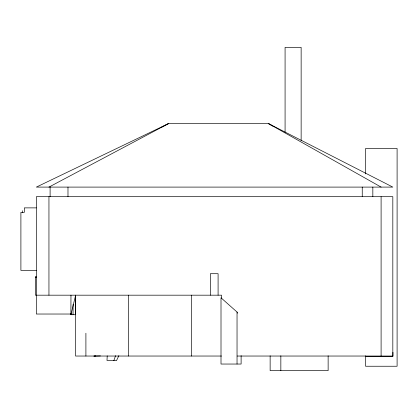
<?xml version="1.0" encoding="UTF-8"?>
<svg xmlns="http://www.w3.org/2000/svg" width="418" height="418" viewBox="0 0 418 418"><rect width="100%" height="100%" fill="white"/><g stroke="black" fill="none" stroke-linecap="round" stroke-linejoin="round"><path stroke-width="0.63" d="M270.138 355.807L270.138 370.625L328.135 370.625L328.135 355.807M280.844 370.625L280.844 355.807M70.966 295.181L70.888 314.717L75.632 314.717M75.58 314.717L75.658 295.181L70.888 314.717L70.888 313.416M73.03 314.717L73.108 304.325M107.212 355.864L106.998 360.426L113.827 360.682L115.556 355.671M118.864 355.671L116.47 360.682L113.565 360.682M48.948 187.097L168.804 123.456L268.22 123.456L392.821 187.097L36.35 187.097L168.804 123.456L160.726 127.678M95.696 355.927L93.846 356.084L100.435 355.917M36.35 207.877L24.322 207.877L24.322 212.334L20.9 212.334L20.9 270.415L36.35 270.415M221.535 298.421L221.535 295.181L35.342 295.181L35.342 276.92L36.45 276.92M71.102 314.028L36.35 314.028L36.35 196.69L392.821 196.69L392.821 356.037L237.163 356.037M221.535 356.037L75.569 356.037L75.569 295.181M366.095 356.361L392.946 356.361L392.946 352.285M35.342 276.92L36.528 277.427M381.101 187.097L268.22 123.456L272.745 126.053M237.544 313.192L237.037 312.047L221.007 297.799L221.007 364.041L241.113 364.041L241.113 355.608M381.101 196.69L381.101 356.037M372.835 187.097L372.835 196.69M365.567 173.925L365.567 148.5L397.1 148.5L397.1 366.241L365.567 366.241L365.567 355.812M362.244 187.097L362.244 196.69M301.143 140.631L301.143 47.375L285.081 47.375L285.081 132.156M237.037 312.047L237.037 364.041M218.091 295.181L218.091 273.706L210.353 273.706L210.353 295.181M191.392 295.181L191.392 356.037M128.525 295.181L128.525 356.037M85.904 333.235L85.904 356.037M67.982 187.097L67.982 196.69M50.103 187.097L50.103 196.69M48.948 196.69L48.948 295.181M22.447 210.735L22.447 212.684"/></g></svg>
